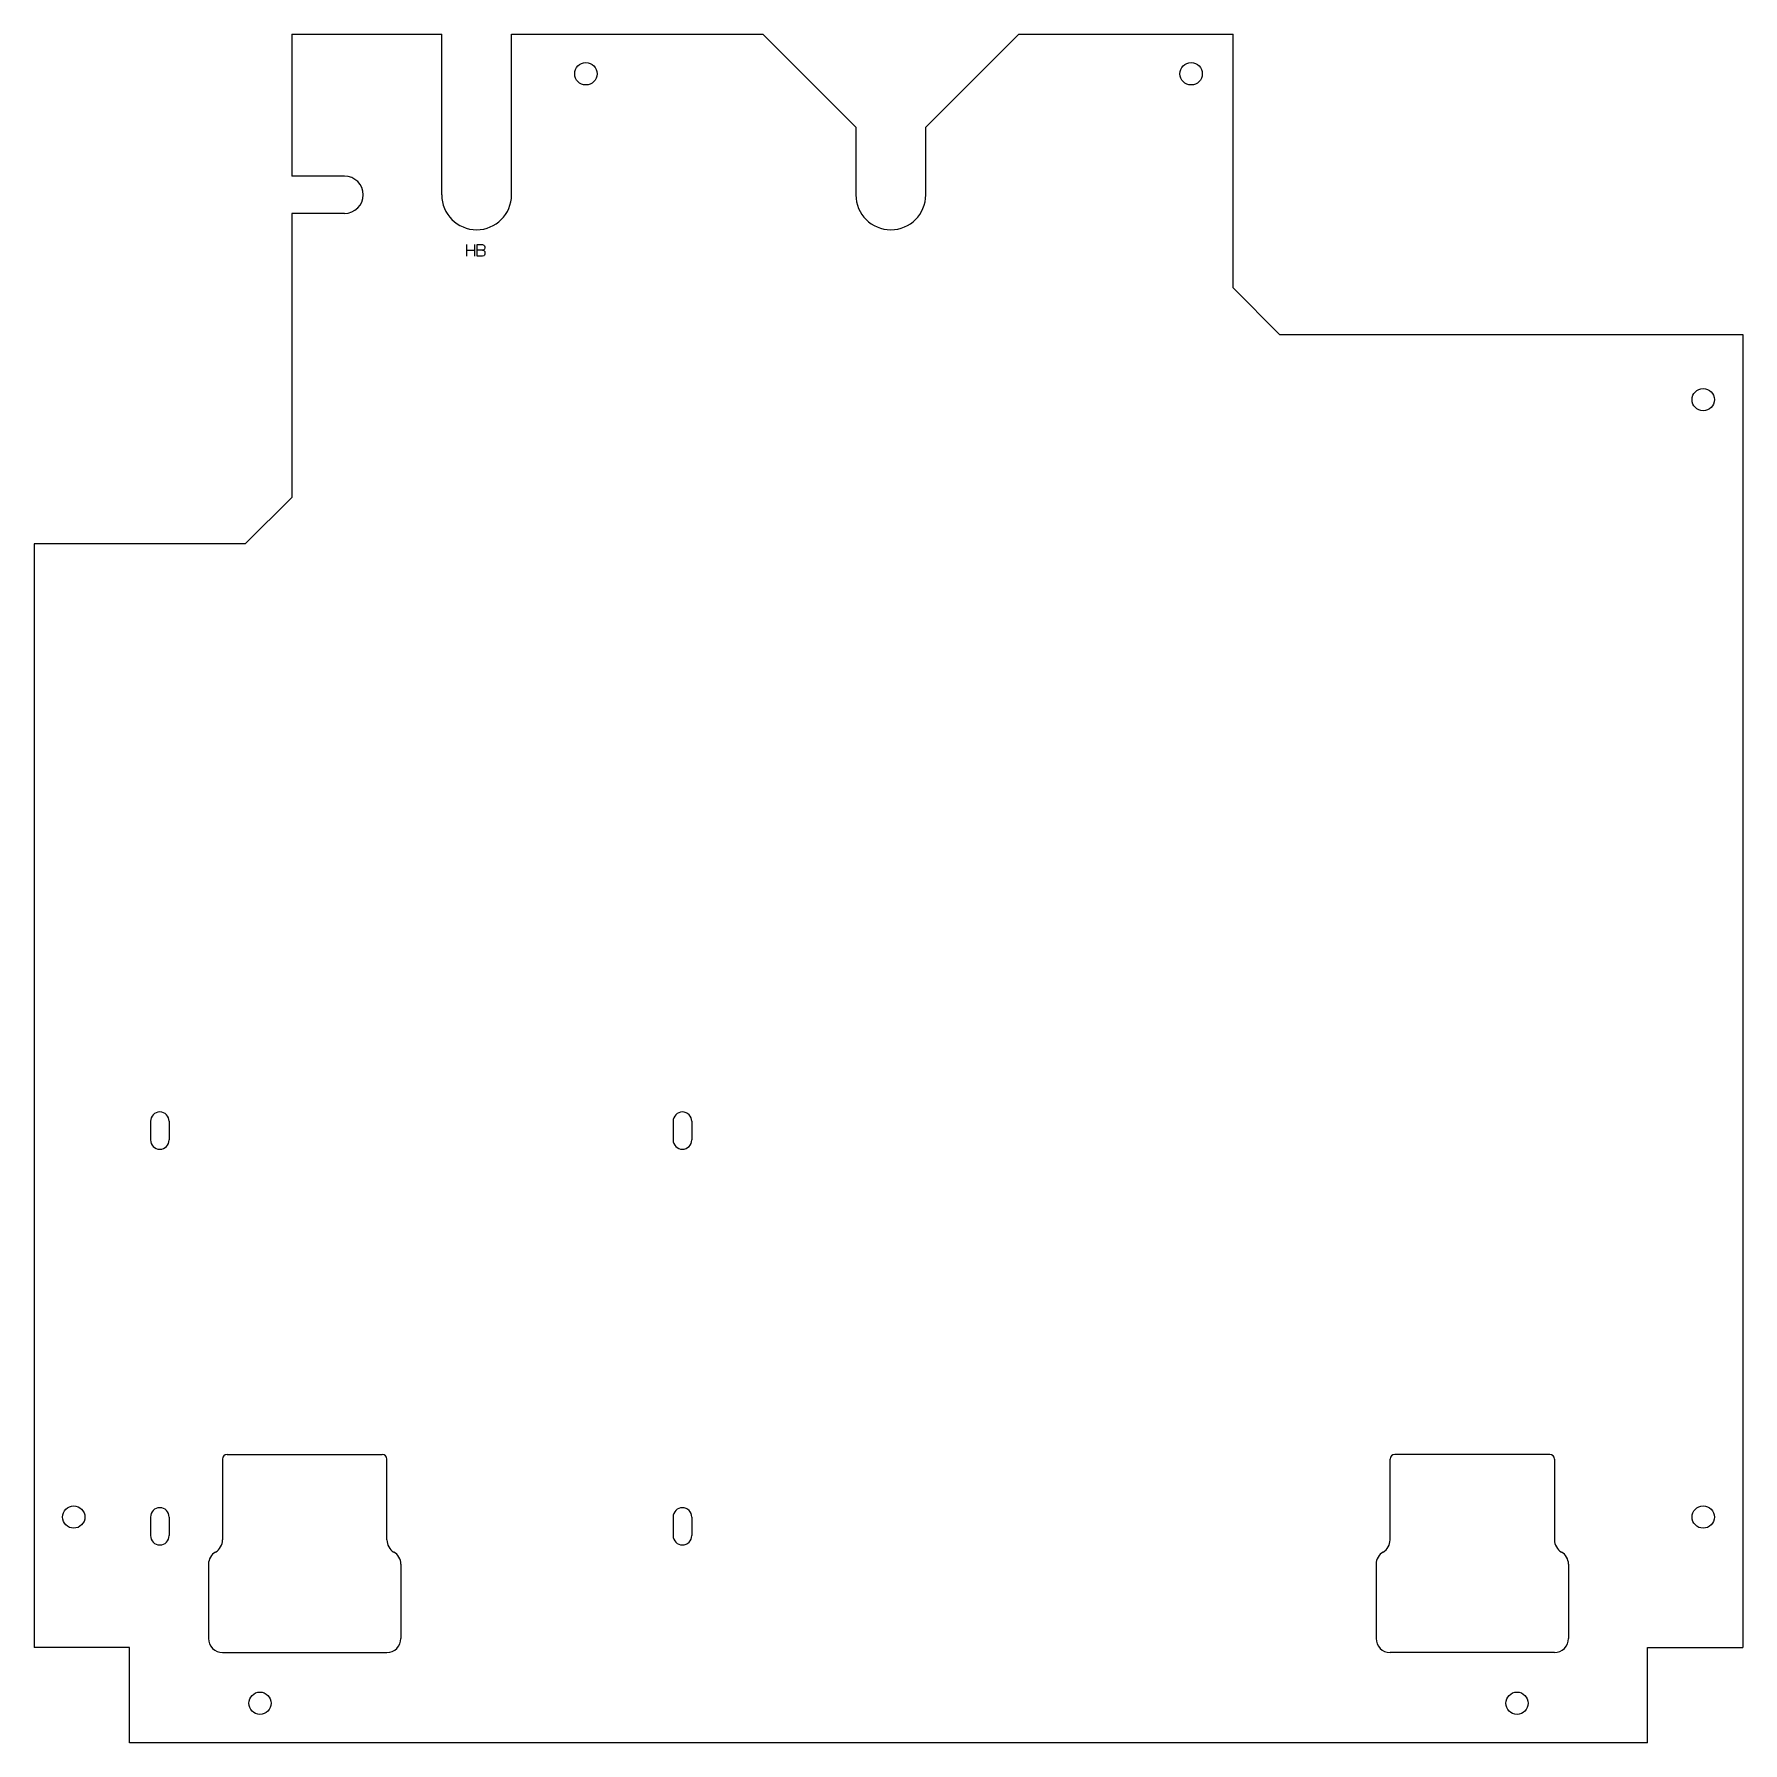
# Model space of a CAD drawing. Extents: x 4 to 371, y 4 to 371.
import ezdxf

# ---------------------------------------------------------------- set-up
doc = ezdxf.new("R2010")
doc.units = 0
doc.header["$MEASUREMENT"] = 0
doc.layers.add('CORTE', color=1, linetype='CONTINUOUS')
doc.layers.add('READY_TO_CUT', color=30, linetype='CONTINUOUS')

msp = doc.modelspace()

# ---------------------------------------------------------------- linework, layer by layer
at = {"layer": 'CORTE'}
for p, q in [((91.59, 336.11), (91.59, 370.61)), ((106.59, 336.11), (106.59, 370.61)), ((70.72, 340.11), (59.37, 340.11)), ((70.72, 332.11), (59.37, 332.11))]:
    msp.add_line(p, q, dxfattribs=at)
at = {"layer": 'READY_TO_CUT', "color": 1}
for p, q in [((59.37, 370.61), (91.59, 370.61)), ((59.37, 370.61), (59.37, 340.11)), ((106.59, 370.61), (160.55, 370.61)), ((215.55, 370.61), (261.55, 370.61)), ((261.55, 316.11), (261.55, 370.61)), ((59.37, 332.11), (59.37, 271.11)), ((271.55, 306.11), (261.55, 316.11)), ((271.55, 306.11), (371.05, 306.11)), ((371.05, 306.11), (371.05, 24.11)), ((49.37, 261.11), (59.37, 271.11)), ((4.05, 261.11), (4.05, 24.11)), ((49.37, 261.11), (4.05, 261.11)), ((24.55, 24.11), (4.05, 24.11)), ((24.55, 3.61), (24.55, 24.11)), ((350.55, 24.11), (371.05, 24.11)), ((350.55, 3.61), (350.55, 24.11)), ((350.55, 3.61), (24.55, 3.61))]:
    msp.add_line(p, q, dxfattribs=at)
at = {"layer": 'READY_TO_CUT', "color": 2, "linetype": 'CONTINUOUS'}
for p, q in [((96.97, 322.92), (96.97, 325.42)), ((96.97, 324.22), (98.62, 324.22)), ((98.62, 325.42), (98.62, 322.92))]:
    msp.add_line(p, q, dxfattribs=at)
at = {"layer": 'READY_TO_CUT', "color": 1, "linetype": 'BYBLOCK'}
for p, q in [((29.05, 137.11), (29.05, 133.11)), ((33.05, 137.11), (33.05, 133.11)), ((141.29, 137.11), (141.29, 133.11)), ((145.29, 137.11), (145.29, 133.11)), ((44.5, 64.56, 0), (44.5, 47.19, 0)), ((45.5, 65.56, 0), (78.81, 65.56, 0)), ((79.81, 47.19, 0), (79.81, 64.56, 0)), ((295.29, 47.19, 0), (295.29, 64.56, 0)), ((329.6, 65.56, 0), (296.29, 65.56, 0)), ((330.6, 64.56, 0), (330.6, 47.19, 0)), ((29.05, 52.11), (29.05, 48.11)), ((33.05, 52.11), (33.05, 48.11)), ((141.29, 52.11), (141.29, 48.11)), ((145.29, 52.11), (145.29, 48.11)), ((41.5, 42, 0), (41.5, 26.02, 0)), ((82.81, 42, 0), (82.81, 26.02, 0)), ((82.81, 42, 0), (82.81, 26.02, 0)), ((292.29, 42, 0), (292.29, 34.5, 0)), ((292.29, 42, 0), (292.29, 26.02, 0)), ((333.6, 42, 0), (333.6, 26.02, 0)), ((44.5, 23.02, 0), (79.81, 23.02, 0)), ((330.6, 23.02, 0), (295.29, 23.02, 0))]:
    msp.add_line(p, q, dxfattribs=at)
at = {"layer": 'READY_TO_CUT', "color": 1}
for points in [[(160.55, 370.61), (180.55, 350.61), (180.55, 336.11)], [(195.55, 336.11), (195.55, 350.61), (215.55, 370.61)]]:
    msp.add_lwpolyline(points, dxfattribs=at)
at = {"layer": 'READY_TO_CUT', "color": 2, "linetype": 'CONTINUOUS'}
for points in [[(99.22, 322.92), (99.22, 325.42), (100.32, 325.42), (100.67, 325.32), (100.77, 325.17), (100.87, 324.97), (100.87, 324.72), (100.77, 324.47), (100.62, 324.32), (100.32, 324.22), (99.22, 324.22)], [(100.32, 324.22), (100.62, 324.12), (100.82, 323.92), (100.87, 323.77), (100.87, 323.37), (100.77, 323.17), (100.62, 323.02), (100.32, 322.92), (99.22, 322.92)]]:
    msp.add_lwpolyline(points, dxfattribs=at)
at = {"layer": 'READY_TO_CUT', "color": 1}
for centre in [(122.55, 362.11), (252.55, 362.11), (362.55, 292.11), (12.55, 52.11), (362.55, 52.11), (52.55, 12.11), (322.55, 12.11)]:
    msp.add_circle(centre, 2.4, dxfattribs=at)
at = {"layer": 'READY_TO_CUT', "color": 1, "linetype": 'BYBLOCK'}
msp.add_circle((44.5, 48.49, 0), 0.0000648, dxfattribs=at)
at = {"layer": 'READY_TO_CUT', "color": 1}
for centre, radius, start, end in [((70.72, 336.11), 4, 270, 90), ((99.09, 336.11), 7.5, 180, 0), ((188.05, 336.11), 7.5, 180, 0), ((31.05, 137.11), 2, 0, 180), ((143.29, 137.11), 2, 0, 180), ((31.05, 133.11), 2, 180, 0), ((143.29, 133.11), 2, 180, 0), ((31.05, 52.11), 2, 0, 180), ((143.29, 52.11), 2, 0, 180), ((31.05, 48.11), 2, 180, 0), ((143.29, 48.11), 2, 180, 0)]:
    msp.add_arc(centre, radius, start, end, dxfattribs=at)
at = {"layer": 'READY_TO_CUT', "color": 1, "linetype": 'BYBLOCK'}
for centre, radius, start, end in [((45.5, 64.56, 0), 1, 90, 180), ((78.81, 64.56, 0), 1, 0, 90), ((296.29, 64.56, 0), 1, 90, 180), ((329.6, 64.56, 0), 1, 0, 90), ((44.5, 42, 0), 3, 120, 180), ((41.5, 47.19, 0), 3, 300, 0), ((82.81, 47.19, 0), 3, 180, 240), ((79.81, 42, 0), 3, 0, 60), ((295.29, 42, 0), 3, 120, 180), ((292.29, 47.19, 0), 3, 300, 0), ((333.6, 47.19, 0), 3, 180, 240), ((330.6, 42, 0), 3, 0, 60), ((44.5, 26.02, 0), 3, 180, 270), ((79.81, 26.02, 0), 3, 270, 0), ((295.29, 26.02, 0), 3, 180, 270), ((330.6, 26.02, 0), 3, 270, 0)]:
    msp.add_arc(centre, radius, start, end, dxfattribs=at)

doc.saveas('drawing.dxf')
